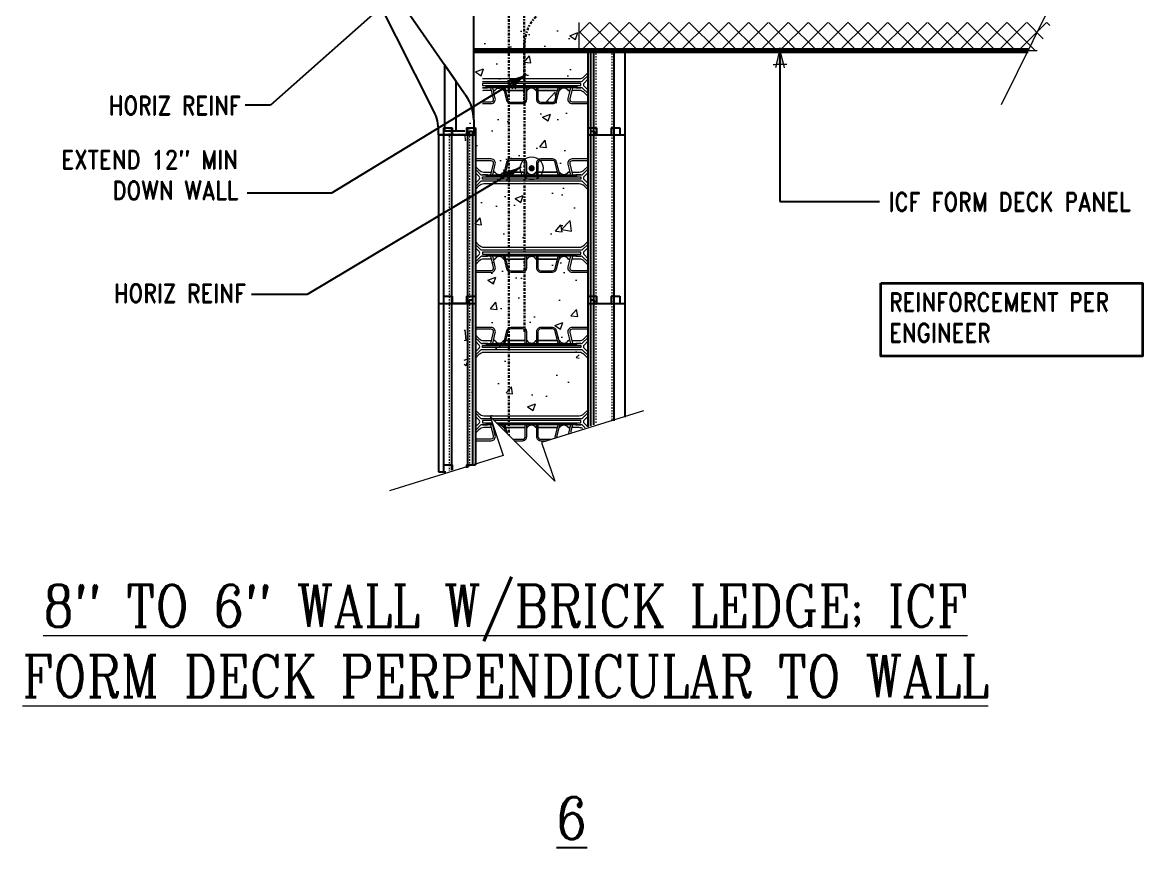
# Model space of a CAD drawing. Header units: inches. Extents: x -51 to 31.6, y 65.8 to 156.4.
# Drawn here: x -51 to 28.8, y 65.8 to 124.5 of the extents above; entities that cross this region are included whole.
import ezdxf

# ---------------------------------------------------------------- set-up
doc = ezdxf.new("R2010")
doc.units = ezdxf.units.IN
doc.header["$MEASUREMENT"] = 0
for name, pattern in [('CENTER', [2, 1.25, -0.25, 0.25, -0.25]), ('DASHED2', [0.375, 0.25, -0.125]), ('HIDDEN', [0.375, 0.25, -0.125]), ('HIDDEN2', [0.1875, 0.125, -0.0625])]:
    doc.linetypes.add(name, pattern=pattern)
doc.layers.get('Defpoints').update_dxf_attribs({"color": 252})
for name, color, linetype, lineweight in [('A2 Hatch', 8, 'Continuous', 9), ('A4 medium', 7, 'Continuous', 35), ('DETAILS', 7, 'Continuous', 13), ('DIM', 3, 'Continuous', 13), ('GRADE', 5, 'Continuous', 100), ('REBAR', 2, 'CENTER', 30)]:
    doc.layers.add(name, color=color, linetype=linetype, lineweight=lineweight)
doc.styles.add('ARCTEXT', font='arctext.shx', dxfattribs={"width": 0.85})
doc.styles.add('RomanC', font='romanc.shx', dxfattribs={"width": 0.85, "height": 5})
doc.styles.add('ROMAND', font='romand.shx', dxfattribs={"width": 0.85})
doc.dimstyles.new('ARCTEXT1-4', dxfattribs={"dimtxt": 4, "dimasz": 2, "dimexe": 2, "dimexo": 2, "dimgap": 2, "dimtad": 1, "dimdec": 4, "dimzin": 3, "dimdsep": 46, "dimlunit": 4, "dimtxsty": 'ARCTEXT', "dimblk": 'ARCHTICK', "dimcen": 2, "dimaunit": 1, "dimadec": 0, "dimazin": 0, "dimtfac": 1, "dimtdec": 4, "dimtmove": 2, "dimatfit": 3, "dimldrblk": 'arrow', "dimfxl": 0, "dimtolj": 1, "dimtzin": 0, "dimarcsym": 0})

# ---------------------------------------------------------------- blocks, each defined once
blk = doc.blocks.new('_ArchTick')
at = {"color": 0, "linetype": 'ByBlock', "const_width": 0.15}
blk.add_lwpolyline([(-0.5, -0.5), (0.5, 0.5)], dxfattribs=at)
blk = doc.blocks.new('arrow')
at = {"layer": 'DIM'}
blk.add_hatch(color=253, dxfattribs=at).paths.add_polyline_path([(-2, 0.5), (-2, -0.5), (0, 0)])
at = {"layer": 'DIM', "lineweight": 9}
for points in [[(-2, 0.98), (-2, 0.5), (-2.47, 0.62)], [(0.37, 0.09), (0, 0)], [(0.37, -0.09), (0, 0)], [(-2, -0.98), (-2, -0.5), (-2.47, -0.62)]]:
    blk.add_lwpolyline(points, dxfattribs=at)
at = {"layer": 'DIM', "lineweight": 15}
blk.add_lwpolyline([(0, 0), (-2, -0.5), (-2, 0.5), (0, 0)], dxfattribs=at)

msp = doc.modelspace()

# ---------------------------------------------------------------- hatches: boundary and pattern name
at = {"layer": 'A2 Hatch', "ltscale": 0.15}
h = msp.add_hatch(dxfattribs=at)
h.set_pattern_fill('AR-CONC', color=256, scale=0.8, style=0)
h.set_pattern_definition([(50, (-3101.2076, 569.2795), (5.7380815, -0.502017), [0.6, -6.6]), (355, (-3101.2076, 569.2795), (-1.110011, 6.017537), [0.48, -5.28]), (100.45145, (-3100.7294, 569.2377), (4.628071, 5.51552), [0.509922, -5.609137]), (46.1842, (-3101.2076, 570.8795), (8.537928, -1.324152), [0.9, -9.9]), (96.63564, (-3100.496, 570.769), (7.477296, 7.792949), [0.764882, -8.413704]), (351.1842, (-3101.208, 570.8795), (7.477296, 7.79295), [0.72, -7.92]), (21, (-3100.4076, 570.4795), (4.7752564, -3.220951), [0.6, -6.6]), (326, (-3100.4076, 570.4795), (1.946523, 5.8012), [0.48, -5.28]), (71.45144, (-3100.0097, 570.211), (6.721779, 2.580249), [0.509922, -5.609137]), (37.5, (-3101.2076, 569.2795), (0.0972788, 2.6631508), [0, -5.216, 0, -5.36, 0, -5.3]), (7.5, (-3101.2076, 569.2795), (2.1045563, 3.1552937), [0, -3.056, 0, -5.096, 0, -2.02]), (327.5, (-3102.9916, 569.2795), (4.2705795, -0.180439), [0, -2, 0, -6.24, 0, -8.28]), (317.5, (-3103.7916, 569.2795), (4.6654894, 0.80084), [0, -2.6, 0, -4.144, 0, -5.88])])
h.paths.add_polyline_path([(-17.352, 153.193), (-19.338, 152.519), (-19.538, 95.503), (-16.668, 96.477), (-17.604, 99.237), (-13.008, 94.64), (-13.944, 97.4), (-11.338, 98.284), (-11.343, 130.866), (-13.343, 130.866), (-13.343, 154.552), (-14.628, 154.117), (-13.692, 151.357), (-18.288, 155.953)])
h = msp.add_hatch(dxfattribs=at)
h.set_pattern_fill('ANSI37', color=256, scale=8, style=0)
h.set_pattern_definition([(45, (-3781.5811, 822.4471), (-0.70710678, 0.70710678), []), (135, (-3781.5811, 822.4471), (-0.70710678, -0.70710678), [])])
h.paths.add_polyline_path([(-11.338, 122.519), (-11.338, 124.519), (22.277, 124.519), (21.29, 122.519)])
h = msp.add_hatch(color=256, dxfattribs=at)
edge = h.paths.add_edge_path()
edge.add_arc((-14.713, 114.135), 0.224, 0, 360)

# ---------------------------------------------------------------- linework, layer by layer
at = {"color": 1}
for p, q in [((-25.783, 128.519), (-19.374, 119.291)), ((-18.838, 117.58), (-18.838, 128.519)), ((-21.657, 118.154), (-25.706, 126.225)), ((-10.713, 122.519), (-10.713, 116.519)), ((-10.513, 122.519), (-10.513, 116.519)), ((-10.298, 122.519), (-10.298, 116.519)), ((-8.853, 122.519), (-8.853, 116.519)), ((-8.088, 122.519), (-8.088, 116.519)), ((-20.888, 116.809), (-20.888, 121.471)), ((-20.088, 120.319), (-20.888, 121.471)), ((-20.088, 116.809), (-20.088, 120.319)), ((-18.838, 117.58), (-18.838, 116.519)), ((-21.338, 116.519), (-21.338, 116.809)), ((-21.338, 116.519), (-18.713, 116.519)), ((-21.338, 116.519), (-21.338, 104.519)), ((-21.338, 116.519), (-19.163, 116.519)), ((-18.838, 116.519), (-21.338, 116.519)), ((-20.988, 117.019), (-20.363, 117.019)), ((-20.988, 117.019), (-20.988, 104.519)), ((-20.888, 116.809), (-19.463, 116.809)), ((-20.413, 117.019), (-20.413, 104.519)), ((-19.288, 116.519), (-20.413, 116.519)), ((-20.363, 117.019), (-20.363, 116.519)), ((-19.338, 117.019), (-19.338, 116.519)), ((-19.338, 117.019), (-18.713, 117.019)), ((-19.288, 117.019), (-19.288, 104.519)), ((-19.163, 116.769), (-19.163, 116.519)), ((-19.163, 116.769), (-18.913, 116.769)), ((-18.913, 116.769), (-18.913, 104.519)), ((-18.913, 116.519), (-18.713, 116.519)), ((-18.713, 117.019), (-18.713, 104.519)), ((-10.713, 117.019), (-10.713, 104.519)), ((-10.713, 117.019), (-10.088, 117.019)), ((-10.713, 116.519), (-8.088, 116.519)), ((-10.713, 116.519), (-10.513, 116.519)), ((-10.513, 116.769), (-10.513, 104.519)), ((-10.513, 116.769), (-10.263, 116.769)), ((-10.298, 116.519), (-8.088, 116.519)), ((-10.298, 116.519), (-10.298, 104.519)), ((-10.263, 116.769), (-10.263, 116.519)), ((-10.088, 117.019), (-10.088, 116.519)), ((-9.063, 117.019), (-9.063, 116.519)), ((-9.063, 117.019), (-8.438, 117.019)), ((-8.853, 116.519), (-8.853, 104.519)), ((-8.438, 117.019), (-8.438, 116.519)), ((-8.088, 116.519), (-8.088, 104.519)), ((-21.338, 104.519), (-18.713, 104.519)), ((-21.338, 104.519), (-21.338, 92.519)), ((-21.338, 104.519), (-19.163, 104.519)), ((-20.988, 105.019), (-20.363, 105.019)), ((-20.988, 105.019), (-20.988, 92.519)), ((-20.413, 105.019), (-20.413, 92.654)), ((-19.288, 104.519), (-20.413, 104.519)), ((-20.363, 105.019), (-20.363, 104.519)), ((-19.338, 105.019), (-19.338, 104.519)), ((-19.338, 105.019), (-18.713, 105.019)), ((-19.288, 105.019), (-19.288, 92.824)), ((-19.163, 104.769), (-19.163, 104.519)), ((-19.163, 104.769), (-18.913, 104.769)), ((-18.913, 104.769), (-18.913, 92.951)), ((-18.913, 104.519), (-18.713, 104.519)), ((-18.713, 105.019), (-18.713, 93.019)), ((-10.713, 105.019), (-10.713, 95.732)), ((-10.713, 105.019), (-10.088, 105.019)), ((-10.713, 104.519), (-8.088, 104.519)), ((-10.713, 104.519), (-10.513, 104.519)), ((-10.513, 104.769), (-10.513, 95.8)), ((-10.513, 104.769), (-10.263, 104.769)), ((-10.298, 104.519), (-8.088, 104.519)), ((-10.298, 104.519), (-10.298, 95.873)), ((-10.263, 104.769), (-10.263, 104.519)), ((-10.088, 105.019), (-10.088, 104.519)), ((-9.063, 105.019), (-9.063, 104.519)), ((-9.063, 105.019), (-8.438, 105.019)), ((-8.853, 104.519), (-8.853, 96.151)), ((-8.438, 105.019), (-8.438, 104.519)), ((-8.088, 104.519), (-8.088, 96.41)), ((-21.338, 92.519), (-20.813, 92.519)), ((-21.338, 92.519), (-20.813, 92.519)), ((-20.988, 93.019), (-20.363, 93.019)), ((-20.363, 93.019), (-20.363, 92.671)), ((-19.338, 93.019), (-19.338, 92.807)), ((-19.338, 93.019), (-18.713, 93.019))]:
    msp.add_line(p, q, dxfattribs=at)
at = {"color": 1, "linetype": 'HIDDEN', "ltscale": 0.02}
for p, q in [((-20.988, 117.019), (-20.363, 117.019)), ((-20.363, 117.019), (-20.363, 116.519)), ((-19.338, 117.019), (-19.338, 116.519)), ((-19.338, 117.019), (-18.713, 117.019)), ((-10.713, 117.019), (-10.088, 117.019)), ((-10.088, 117.019), (-10.088, 116.519)), ((-9.063, 117.019), (-9.063, 116.519)), ((-9.063, 117.019), (-8.438, 117.019)), ((-8.438, 117.019), (-8.438, 116.519)), ((-20.988, 105.019), (-20.363, 105.019)), ((-20.363, 105.019), (-20.363, 104.519)), ((-19.338, 105.019), (-19.338, 104.519)), ((-19.338, 105.019), (-18.713, 105.019)), ((-10.713, 105.019), (-10.088, 105.019)), ((-10.088, 105.019), (-10.088, 104.519)), ((-9.063, 105.019), (-9.063, 104.519)), ((-9.063, 105.019), (-8.438, 105.019)), ((-8.438, 105.019), (-8.438, 104.519)), ((-20.988, 93.019), (-20.363, 93.019)), ((-20.363, 93.019), (-20.363, 92.671)), ((-19.338, 93.019), (-19.338, 92.807)), ((-19.338, 93.019), (-18.713, 93.019))]:
    msp.add_line(p, q, dxfattribs=at)
at = {"ltscale": 0.15}
for p, q in [((-20.363, 116.519), (-19.338, 116.519)), ((-20.363, 104.519), (-19.338, 104.519))]:
    msp.add_line(p, q, dxfattribs=at)
at = {"color": 1}
for centre, start, end in [((-21.838, 117.58), 360, 34.77783), ((-24.338, 116.809), 0, 26.64228)]:
    msp.add_arc(centre, 3, start, end, dxfattribs=at)
at = {"layer": 'A2 Hatch', "ltscale": 0.15}
for q in [(-11.338, 124.519), (21.274, 122.519)]:
    msp.add_line((-11.338, 122.519), q, dxfattribs=at)
at = {"layer": 'A2 Hatch', "linetype": 'DASHED2', "ltscale": 0.15}
for p, q in [((-10.138, 122.519), (-10.138, 116.519)), ((-9.013, 122.519), (-9.013, 116.519)), ((-20.573, 117.019), (-20.573, 104.519)), ((-19.128, 117.019), (-19.128, 104.519)), ((-10.138, 116.519), (-10.138, 104.519)), ((-9.013, 116.519), (-9.013, 104.519)), ((-20.573, 105.019), (-20.573, 92.6)), ((-19.128, 105.019), (-19.128, 92.878)), ((-10.138, 104.519), (-10.138, 95.927)), ((-9.013, 104.519), (-9.013, 96.097))]:
    msp.add_line(p, q, dxfattribs=at)
at = {"layer": 'A2 Hatch', "linetype": 'HIDDEN2', "ltscale": 0.15}
for p, q in [((-20.988, 117.019), (-20.988, 116.519)), ((-20.363, 117.019), (-20.988, 117.019)), ((-20.363, 117.019), (-20.363, 116.519)), ((-19.338, 117.019), (-19.338, 116.519)), ((-18.713, 117.019), (-19.338, 117.019)), ((-18.713, 117.019), (-18.713, 116.519))]:
    msp.add_line(p, q, dxfattribs=at)
at = {"layer": 'A2 Hatch', "ltscale": 0.15}
msp.add_circle((-14.713, 114.135), 0.816, dxfattribs=at)
at = {"layer": 'A4 medium', "ltscale": 0.15}
msp.add_lwpolyline([(10.13, 105.951), (28.771, 105.951), (28.771, 100.769), (10.13, 100.769)], close=True, dxfattribs=at)
at = {"layer": 'DETAILS', "color": 6, "lineweight": 20}
for points in [[(-18.213, 120.531, 0.0537), (-18.107, 120.519), (-14.713, 120.519), (-11.32, 120.519, 0.198912), (-10.966, 120.666), (-10.713, 120.918)], [(-18.213, 120.319), (-14.713, 120.319), (-11.154, 120.319, 0.198912), (-11.083, 120.348), (-10.713, 120.718)], [(-10.713, 120.468), (-10.982, 120.2, 0.414214), (-10.982, 119.988), (-10.713, 119.72)], [(-18.213, 118.869), (-17.593, 118.869, 0.485338), (-17.427, 119.079), (-17.618, 119.869), (-18.214, 119.869), (-17.964, 119.869), (-17.864, 119.869)], [(-15.043, 119.669, 0.279322), (-14.999, 119.696, -0.279322), (-14.713, 119.869), (-18.213, 119.869)], [(-18.213, 118.739), (-17.593, 118.739, 0.485338), (-17.301, 119.109), (-17.484, 119.869)], [(-17.57, 119.669), (-18.107, 119.669, 0.0537), (-18.213, 119.658, 0.0537)], [(-17.343, 119.669), (-17.436, 119.669), (-17.343, 119.669, 0.279322), (-17.298, 119.696, -0.605918), (-16.727, 119.696, 0.279322), (-16.683, 119.669)], [(-16.713, 119.869), (-16.496, 118.969, 0.346495), (-16.204, 118.739), (-15.362, 118.739, 0.414214), (-15.062, 119.039), (-15.062, 119.869)], [(-16.61, 119.869), (-16.398, 118.992, 0.346495), (-16.204, 118.839), (-15.362, 118.839, 0.414214), (-15.162, 119.039), (-15.162, 119.869)], [(-10.713, 119.47), (-11.083, 119.84, 0.198912), (-11.154, 119.869), (-14.713, 119.869, -0.279322), (-14.428, 119.696, 0.279322), (-14.383, 119.669)], [(-14.365, 119.869), (-14.365, 119.039, 0.414214), (-14.065, 118.739), (-13.223, 118.739, 0.346495), (-12.931, 118.969), (-12.714, 119.869)], [(-14.265, 119.869), (-14.265, 119.039, 0.414214), (-14.065, 118.839), (-13.223, 118.839, 0.346495), (-13.028, 118.992), (-12.817, 119.869)], [(-12.744, 119.669, 0.279322), (-12.7, 119.696, -0.605918), (-12.128, 119.696, 0.279322), (-12.084, 119.669), (-11.991, 119.669), (-12.084, 119.669)], [(-11.943, 119.869), (-12.126, 119.109, 0.485338), (-11.834, 118.739), (-10.713, 118.739)], [(-11.563, 119.869), (-11.463, 119.869), (-11.213, 119.869), (-11.809, 119.869), (-11.999, 119.079, 0.485338), (-11.834, 118.869), (-10.713, 118.869)], [(-10.713, 119.27), (-10.966, 119.523, 0.198912), (-11.32, 119.669), (-11.857, 119.669)], [(-17.484, 113.669), (-17.301, 114.429, 0.485338), (-17.593, 114.799), (-18.713, 114.799)], [(-17.864, 113.669), (-17.964, 113.669), (-18.214, 113.669), (-17.618, 113.669), (-17.427, 114.459, 0.485338), (-17.593, 114.669), (-18.713, 114.669)], [(-18.713, 114.268), (-18.46, 114.016, 0.198912), (-18.107, 113.869), (-17.57, 113.869)], [(-18.713, 114.068), (-18.343, 113.698, 0.198912), (-18.273, 113.669), (-14.713, 113.669, -0.279322), (-14.999, 113.842, 0.279322), (-15.043, 113.869)], [(-15.062, 113.669), (-15.062, 114.499, 0.414214), (-15.362, 114.799), (-16.204, 114.799, 0.346495), (-16.496, 114.569), (-16.713, 113.669)], [(-15.162, 113.669), (-15.162, 114.499, 0.414214), (-15.362, 114.699), (-16.204, 114.699, 0.346495), (-16.398, 114.546), (-16.61, 113.669)], [(-14.383, 113.869, 0.279322), (-14.428, 113.842, -0.279322), (-14.713, 113.669), (-11.154, 113.669, 0.198912), (-11.083, 113.698), (-10.713, 114.068)], [(-12.714, 113.669), (-12.931, 114.569, 0.346495), (-13.223, 114.799), (-14.065, 114.799, 0.414214), (-14.365, 114.499), (-14.365, 113.669)], [(-12.817, 113.669), (-13.028, 114.546, 0.346495), (-13.223, 114.699), (-14.065, 114.699, 0.414214), (-14.265, 114.499), (-14.265, 113.669)], [(-10.713, 114.799), (-11.834, 114.799, 0.485338), (-12.126, 114.429), (-11.943, 113.669)], [(-10.713, 114.669), (-11.834, 114.669, 0.485338), (-11.999, 114.459), (-11.809, 113.669), (-11.213, 113.669), (-11.463, 113.669), (-11.563, 113.669)], [(-11.857, 113.869), (-11.32, 113.869, 0.198912), (-10.966, 114.016), (-10.713, 114.268)], [(-18.713, 113.07), (-18.445, 113.338, 0.414214), (-18.445, 113.55), (-18.713, 113.818)], [(-10.713, 112.82), (-11.083, 113.19, 0.198912), (-11.154, 113.219), (-14.713, 113.219), (-18.273, 113.219, 0.198912), (-18.343, 113.19), (-18.713, 112.82)], [(-16.683, 113.869, 0.279322), (-16.727, 113.842, -0.605918), (-17.298, 113.842, 0.279322), (-17.343, 113.869), (-17.436, 113.869), (-17.343, 113.869)], [(-12.084, 113.869), (-11.991, 113.869), (-12.084, 113.869, 0.279322), (-12.128, 113.842, -0.605918), (-12.7, 113.842, 0.279322), (-12.744, 113.869)], [(-10.713, 113.818), (-10.982, 113.55, 0.414214), (-10.982, 113.338), (-10.713, 113.07)], [(-10.713, 112.62), (-10.966, 112.873, 0.198912), (-11.32, 113.019), (-14.713, 113.019), (-18.107, 113.019, 0.198912), (-18.46, 112.873), (-18.713, 112.62)], [(-18.713, 108.918), (-18.46, 108.666, 0.198912), (-18.107, 108.519), (-14.713, 108.519), (-11.32, 108.519, 0.198912), (-10.966, 108.666), (-10.713, 108.918)], [(-18.713, 108.718), (-18.343, 108.348, 0.198912), (-18.273, 108.319), (-14.713, 108.319), (-11.154, 108.319, 0.198912), (-11.083, 108.348), (-10.713, 108.718)], [(-18.713, 107.72), (-18.445, 107.988, 0.414214), (-18.445, 108.2), (-18.713, 108.468)], [(-10.713, 108.468), (-10.982, 108.2, 0.414214), (-10.982, 107.988), (-10.713, 107.72)], [(-15.043, 107.669, 0.279322), (-14.999, 107.696, -0.279322), (-14.713, 107.869), (-18.273, 107.869, 0.198912), (-18.343, 107.84), (-18.713, 107.47)], [(-18.713, 106.869), (-17.593, 106.869, 0.485338), (-17.427, 107.079), (-17.618, 107.869), (-18.214, 107.869), (-17.964, 107.869), (-17.864, 107.869)], [(-18.713, 106.739), (-17.593, 106.739, 0.485338), (-17.301, 107.109), (-17.484, 107.869)], [(-17.57, 107.669), (-18.107, 107.669, 0.198912), (-18.46, 107.523), (-18.713, 107.27)], [(-17.343, 107.669), (-17.436, 107.669), (-17.343, 107.669, 0.279322), (-17.298, 107.696, -0.605918), (-16.727, 107.696, 0.279322), (-16.683, 107.669)], [(-16.713, 107.869), (-16.496, 106.969, 0.346495), (-16.204, 106.739), (-15.362, 106.739, 0.414214), (-15.062, 107.039), (-15.062, 107.869)], [(-16.61, 107.869), (-16.398, 106.992, 0.346495), (-16.204, 106.839), (-15.362, 106.839, 0.414214), (-15.162, 107.039), (-15.162, 107.869)], [(-10.713, 107.47), (-11.083, 107.84, 0.198912), (-11.154, 107.869), (-14.713, 107.869, -0.279322), (-14.428, 107.696, 0.279322), (-14.383, 107.669)], [(-14.365, 107.869), (-14.365, 107.039, 0.414214), (-14.065, 106.739), (-13.223, 106.739, 0.346495), (-12.931, 106.969), (-12.714, 107.869)], [(-14.265, 107.869), (-14.265, 107.039, 0.414214), (-14.065, 106.839), (-13.223, 106.839, 0.346495), (-13.028, 106.992), (-12.817, 107.869)], [(-12.744, 107.669, 0.279322), (-12.7, 107.696, -0.605918), (-12.128, 107.696, 0.279322), (-12.084, 107.669), (-11.991, 107.669), (-12.084, 107.669)], [(-11.943, 107.869), (-12.126, 107.109, 0.485338), (-11.834, 106.739), (-10.713, 106.739)], [(-11.563, 107.869), (-11.463, 107.869), (-11.213, 107.869), (-11.809, 107.869), (-11.999, 107.079, 0.485338), (-11.834, 106.869), (-10.713, 106.869)], [(-10.713, 107.27), (-10.966, 107.523, 0.198912), (-11.32, 107.669), (-11.857, 107.669)], [(-17.484, 101.669), (-17.301, 102.429, 0.485338), (-17.593, 102.799), (-18.713, 102.799)], [(-17.864, 101.669), (-17.964, 101.669), (-18.214, 101.669), (-17.618, 101.669), (-17.427, 102.459, 0.485338), (-17.593, 102.669), (-18.713, 102.669)], [(-18.713, 102.268), (-18.46, 102.016, 0.198912), (-18.107, 101.869), (-17.57, 101.869)], [(-18.713, 102.068), (-18.343, 101.698, 0.198912), (-18.273, 101.669), (-14.713, 101.669, -0.279322), (-14.999, 101.842, 0.279322), (-15.043, 101.869)], [(-15.062, 101.669), (-15.062, 102.499, 0.414214), (-15.362, 102.799), (-16.204, 102.799, 0.346495), (-16.496, 102.569), (-16.713, 101.669)], [(-15.162, 101.669), (-15.162, 102.499, 0.414214), (-15.362, 102.699), (-16.204, 102.699, 0.346495), (-16.398, 102.546), (-16.61, 101.669)], [(-14.383, 101.869, 0.279322), (-14.428, 101.842, -0.279322), (-14.713, 101.669), (-11.154, 101.669, 0.198912), (-11.083, 101.698), (-10.713, 102.068)], [(-12.714, 101.669), (-12.931, 102.569, 0.346495), (-13.223, 102.799), (-14.065, 102.799, 0.414214), (-14.365, 102.499), (-14.365, 101.669)], [(-12.817, 101.669), (-13.028, 102.546, 0.346495), (-13.223, 102.699), (-14.065, 102.699, 0.414214), (-14.265, 102.499), (-14.265, 101.669)], [(-10.713, 102.799), (-11.834, 102.799, 0.485338), (-12.126, 102.429), (-11.943, 101.669)], [(-10.713, 102.669), (-11.834, 102.669, 0.485338), (-11.999, 102.459), (-11.809, 101.669), (-11.213, 101.669), (-11.463, 101.669), (-11.563, 101.669)], [(-11.857, 101.869), (-11.32, 101.869, 0.198912), (-10.966, 102.016), (-10.713, 102.268)], [(-18.713, 101.07), (-18.445, 101.338, 0.414214), (-18.445, 101.55), (-18.713, 101.818)], [(-16.683, 101.869, 0.279322), (-16.727, 101.842, -0.605918), (-17.298, 101.842, 0.279322), (-17.343, 101.869), (-17.436, 101.869), (-17.343, 101.869)], [(-12.084, 101.869), (-11.991, 101.869), (-12.084, 101.869, 0.279322), (-12.128, 101.842, -0.605918), (-12.7, 101.842, 0.279322), (-12.744, 101.869)], [(-10.713, 101.818), (-10.982, 101.55, 0.414214), (-10.982, 101.338), (-10.713, 101.07)], [(-10.713, 100.82), (-11.083, 101.19, 0.198912), (-11.154, 101.219), (-14.713, 101.219), (-18.273, 101.219, 0.198912), (-18.343, 101.19), (-18.713, 100.82)], [(-10.713, 100.62), (-10.966, 100.873, 0.198912), (-11.32, 101.019), (-14.713, 101.019), (-18.107, 101.019, 0.198912), (-18.46, 100.873), (-18.713, 100.62)], [(-18.713, 96.918), (-18.46, 96.666, 0.198912), (-18.107, 96.519), (-14.713, 96.519), (-11.32, 96.519, 0.198912), (-10.966, 96.666), (-10.713, 96.918)], [(-18.713, 96.718), (-18.343, 96.348, 0.198912), (-18.273, 96.319), (-17.618, 96.319)], [(-17.529, 96.319), (-14.713, 96.319), (-11.154, 96.319, 0.198912), (-11.083, 96.348), (-10.713, 96.718)], [(-18.713, 95.72), (-18.445, 95.988, 0.414214), (-18.445, 96.2), (-18.713, 96.468)], [(-18.713, 94.869), (-17.593, 94.869, 0.485338), (-17.427, 95.079), (-17.618, 95.869), (-18.214, 95.869), (-17.964, 95.869), (-17.864, 95.869)], [(-18.713, 94.739), (-17.593, 94.739, 0.485338), (-17.301, 95.109), (-17.484, 95.869)], [(-17.465, 95.869), (-18.273, 95.869, 0.198912), (-18.343, 95.84), (-18.713, 95.47)], [(-17.499, 95.969), (-17.864, 95.969), (-17.962, 95.947, 0.780776), (-17.962, 95.941), (-17.864, 95.919), (-17.482, 95.919)], [(-17.129, 95.919), (-14.713, 95.919), (-11.563, 95.919), (-11.465, 95.941, 0.780776), (-11.465, 95.947), (-11.563, 95.969), (-14.713, 95.969), (-17.179, 95.969)], [(-15.043, 95.669, 0.279322), (-14.999, 95.696, -0.279322), (-14.713, 95.869), (-17.079, 95.869)], [(-17.073, 95.863, -0.331162), (-16.727, 95.696, 0.279322), (-16.683, 95.669)], [(-16.049, 94.839), (-15.362, 94.839, 0.414214), (-15.162, 95.039), (-15.162, 95.869)], [(-15.949, 94.739), (-15.362, 94.739, 0.414214), (-15.062, 95.039), (-15.062, 95.869)], [(-10.909, 95.666), (-11.083, 95.84, 0.198912), (-11.154, 95.869), (-14.713, 95.869, -0.279322), (-14.428, 95.696, 0.279322), (-14.383, 95.669)], [(-14.365, 95.869), (-14.365, 95.039, 0.414214), (-14.065, 94.739), (-13.642, 94.739)], [(-14.265, 95.869), (-14.265, 95.039, 0.414214), (-14.065, 94.839), (-13.347, 94.839)], [(-13.049, 94.94, 0.07036), (-13.028, 94.992), (-12.817, 95.869)], [(-12.744, 95.669, 0.279322), (-12.7, 95.696, -0.605918), (-12.128, 95.696, 0.279322), (-12.084, 95.669), (-11.991, 95.669), (-12.084, 95.669)], [(-10.713, 96.468), (-10.982, 96.2, 0.414214), (-10.982, 95.988), (-10.713, 95.72)], [(-17.57, 95.669), (-18.107, 95.669, 0.198912), (-18.46, 95.523), (-18.713, 95.27)], [(-11.08, 95.608, 0.125678), (-11.32, 95.669), (-11.857, 95.669)]]:
    msp.add_lwpolyline(points, format="xyb", dxfattribs=at)
for points in [[(-14.713, 120.019), (-11.213, 120.019), (-11.213, 120.169), (-14.713, 120.169), (-18.214, 120.169), (-18.214, 120.019)], [(-16.664, 119.669), (-16.683, 119.669)], [(-15.162, 119.669), (-16.562, 119.669)], [(-15.062, 119.669), (-15.043, 119.669)], [(-14.365, 119.669), (-14.383, 119.669)], [(-14.265, 119.669), (-12.865, 119.669)], [(-12.762, 119.669), (-12.744, 119.669)], [(-14.713, 113.519), (-11.213, 113.519), (-11.213, 113.369), (-14.713, 113.369), (-18.214, 113.369), (-18.214, 113.519)], [(-16.664, 113.869), (-16.683, 113.869)], [(-15.162, 113.869), (-16.562, 113.869)], [(-15.062, 113.869), (-15.043, 113.869)], [(-14.365, 113.869), (-14.383, 113.869)], [(-14.265, 113.869), (-12.865, 113.869)], [(-12.762, 113.869), (-12.744, 113.869)], [(-14.713, 108.019), (-11.213, 108.019), (-11.213, 108.169), (-14.713, 108.169), (-18.214, 108.169), (-18.214, 108.019)], [(-16.664, 107.669), (-16.683, 107.669)], [(-15.162, 107.669), (-16.562, 107.669)], [(-15.062, 107.669), (-15.043, 107.669)], [(-14.365, 107.669), (-14.383, 107.669)], [(-14.265, 107.669), (-12.865, 107.669)], [(-12.762, 107.669), (-12.744, 107.669)], [(-14.713, 101.519), (-11.213, 101.519), (-11.213, 101.369), (-14.713, 101.369), (-18.214, 101.369), (-18.214, 101.519)], [(-16.664, 101.869), (-16.683, 101.869)], [(-15.162, 101.869), (-16.562, 101.869)], [(-15.062, 101.869), (-15.043, 101.869)], [(-14.365, 101.869), (-14.383, 101.869)], [(-14.265, 101.869), (-12.865, 101.869)], [(-12.762, 101.869), (-12.744, 101.869)], [(-16.664, 95.669), (-16.683, 95.669)], [(-15.162, 95.669), (-16.562, 95.669)], [(-15.062, 95.669), (-15.043, 95.669)], [(-14.365, 95.669), (-14.383, 95.669)], [(-14.265, 95.669), (-12.865, 95.669)], [(-12.762, 95.669), (-12.744, 95.669)]]:
    msp.add_lwpolyline(points, close=True, dxfattribs=at)
for points in [[(-14.713, 119.919), (-11.563, 119.919), (-11.465, 119.941, 0.780776), (-11.465, 119.947), (-11.563, 119.969), (-14.713, 119.969), (-17.864, 119.969), (-17.962, 119.947, 0.780776), (-17.962, 119.941), (-17.864, 119.919)], [(-14.713, 113.619), (-17.864, 113.619), (-17.962, 113.597, 0.780776), (-17.962, 113.591), (-17.864, 113.569), (-14.713, 113.569), (-11.563, 113.569), (-11.465, 113.591, 0.780776), (-11.465, 113.597), (-11.563, 113.619)], [(-14.713, 107.919), (-11.563, 107.919), (-11.465, 107.941, 0.780776), (-11.465, 107.947), (-11.563, 107.969), (-14.713, 107.969), (-17.864, 107.969), (-17.962, 107.947, 0.780776), (-17.962, 107.941), (-17.864, 107.919)], [(-14.713, 101.619), (-17.864, 101.619), (-17.962, 101.597, 0.780776), (-17.962, 101.591), (-17.864, 101.569), (-14.713, 101.569), (-11.563, 101.569), (-11.465, 101.591, 0.780776), (-11.465, 101.597), (-11.563, 101.619)]]:
    msp.add_lwpolyline(points, format="xyb", close=True, dxfattribs=at)
for points in [[(-17.567, 96.169), (-18.214, 96.169), (-18.214, 96.019), (-17.516, 96.019)], [(-17.229, 96.019), (-14.713, 96.019), (-11.213, 96.019), (-11.213, 96.169), (-14.713, 96.169), (-17.379, 96.169)], [(-16.713, 95.869), (-16.596, 95.386)], [(-16.61, 95.869), (-16.461, 95.25)], [(-12.928, 94.981), (-12.714, 95.869)], [(-11.943, 95.869), (-12.088, 95.266)], [(-11.563, 95.869), (-11.463, 95.869), (-11.213, 95.869), (-11.809, 95.869), (-11.942, 95.315)]]:
    msp.add_lwpolyline(points, dxfattribs=at)
at = {"layer": 'DIM'}
msp.add_line((22.097, 125.519), (18.703, 118.641), dxfattribs=at)
msp.add_lwpolyline([(-6.751, 96.864), (-14.003, 94.617), (-13.067, 91.857), (-17.663, 96.453), (-16.727, 93.693), (-24.817, 91.161)], dxfattribs=at)
at = {"layer": 'GRADE', "ltscale": 0.15}
msp.add_line((-18.838, 122.519), (20.616, 122.519), dxfattribs=at)
at = {"layer": 'REBAR', "ltscale": 0.15}
for p, q in [((-16.34, 154.005), (-16.34, 95.13)), ((-15.232, 125.527), (-15.232, 118.772)), ((-15.223, 102.482), (-15.223, 122.883))]:
    msp.add_line(p, q, dxfattribs=at)
msp.add_arc((-12.223, 122.883), 3, 90, 180, dxfattribs=at)

# ---------------------------------------------------------------- texts
at = {"layer": 'Defpoints', "insert": (-11.85, 69.375), "char_height": 3, "width": 90.08, "attachment_point": 2, "style": 'RomanC'}
msp.add_mtext('{\\L6\\P}\\P            ', dxfattribs=at)
at = {"layer": 'DIM', "color": 3, "char_height": 1.3125, "style": 'ROMAND'}
for s, insert, width, attachment_point in [('HORIZ REINF ', (-35.402, 119.257), 22.68955, 3), ('EXTEND 12" MIN DOWN WALL ', (-35.613, 115.403), 16.76305, 3), ('ICF FORM DECK PANEL', (10.678, 112.403), 22.68955, 1), ('HORIZ REINF ', (-35.035, 105.895), 22.68955, 3), ('REINFORCEMENT PER ENGINEER', (10.728, 105.265), 22.17809, 1)]:
    msp.add_mtext(s, dxfattribs=dict(at, insert=insert, width=width, attachment_point=attachment_point))
at = {"layer": 'DIM', "insert": (-16.585, 84.479), "char_height": 3, "width": 80.72857, "attachment_point": 2, "style": 'ARCTEXT'}
msp.add_mtext('{\\Fromanc.shx|c0;\\L8" TO 6" WALL W/BRICK LEDGE; ICF FORM DECK PERPENDICULAR TO WALL}\\P\\P             ', dxfattribs=at)

# ---------------------------------------------------------------- leaders
at = {"layer": 'DIM'}
for points in [[(-23.178, 127.64), (-33.3, 118.636), (-35.096, 118.636)], [(2.962, 122.519), (2.959, 111.769), (10.056, 111.769)], [(-15.232, 120.706), (-28.966, 112.364), (-34.964, 112.364)], [(-15.631, 114.141), (-30.696, 105.137), (-34.643, 105.137)]]:
    msp.add_leader(points, dimstyle='ARCTEXT1-4', override={"dimasz": 0.5, "dimtad": 0}, dxfattribs=at)

doc.saveas('drawing.dxf')
